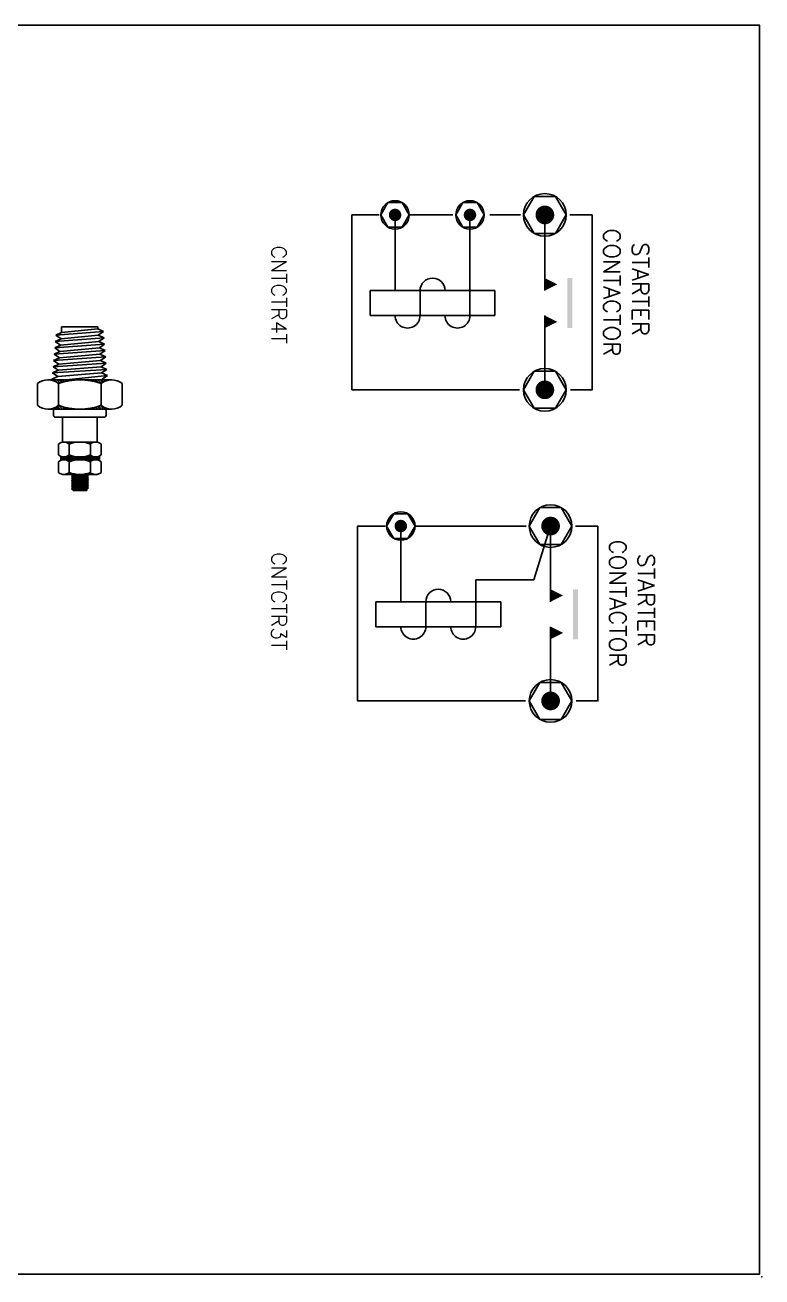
# Model space of a CAD drawing. Extents: x -55 to 73, y -33 to 52.
# Drawn here: x 24.23 to 28.66, y 19.82 to 27.34 of the extents above; entities that cross this region are included whole.
import ezdxf
from ezdxf.enums import TextEntityAlignment as Align

# ---------------------------------------------------------------- set-up
doc = ezdxf.new("R2010")
doc.units = 0
doc.linetypes.add('HIDDEN', pattern=[0])
doc.layers.get('0').update_dxf_attribs({"linetype": 'CONTINUOUS'})
doc.styles.get("Standard").update_dxf_attribs({"font": 'romans.shx'})

# ---------------------------------------------------------------- blocks, each defined once
blk = doc.blocks.new('BORDER')
at = {"color": 0}
blk.add_lwpolyline([(0.005, -8), (10.505, -8), (10.505, -0.5), (0.005, -0.5)], close=True, dxfattribs=at)
blk.add_circle((10.5197, -8.0158), 0.001, dxfattribs=at)
blk = doc.blocks.new('CNTCTR4T')
at = {"color": 0}
for p, q in [((0.0352, 0), (0.4543, 0)), ((0.6043, 0), (1.05, 0)), ((0.4543, -0.3), (0.4543, -1.05)), ((0.6043, -0.3), (0.4543, -0.3)), ((0.6043, -1.05), (0.6043, -0.3)), ((0.001, -0.45), (0.6043, -0.45)), ((0.4543, -0.75), (0.6043, -0.75)), ((0.4543, -0.9), (0, -0.9)), ((0.4543, -1.05), (0.6043, -1.05))]:
    blk.add_line(p, q, dxfattribs=at)
at = {"color": 0, "linetype": 'HIDDEN'}
for points in [[(0, 0.2846), (0, 0.1492)], [(1.05, 0.1546), (1.05, 0.2846), (0.0002, 0.2846)], [(0, -0.1462), (0, -0.3297)], [(0, -0.9946), (0, -1.1593), (1.05, -1.1593), (1.05, -0.1516)], [(0, -0.5538), (0, -0.8087)]]:
    blk.add_lwpolyline(points, dxfattribs=at)
at = {"color": 0}
for points in [[(0.1109, 0.0641), (0, 0.1281), (-0.1109, 0.0641), (-0.1109, -0.0641), (0, -0.1281), (0.1109, -0.0641)], [(1.1609, 0.0641), (1.05, 0.1281), (0.9391, 0.0641), (0.9391, -0.0641), (1.05, -0.1281), (1.1609, -0.0641)], [(0.074, -0.4073), (0, -0.3646), (-0.074, -0.4073), (-0.074, -0.4927), (0, -0.5354), (0.074, -0.4927)], [(0.074, -0.8573), (0, -0.8146), (-0.074, -0.8573), (-0.074, -0.9427), (0, -0.9854), (0.074, -0.9427)]]:
    blk.add_lwpolyline(points, close=True, dxfattribs=at)
for points, const_width in [([(-0.0281, 0, 1), (0.0281, 0, 1)], 0.0562), ([(1.0219, 0, 1), (1.0781, 0, 1)], 0.0562), ([(-0.0187, -0.45, 1), (0.0187, -0.45, 1)], 0.0375), ([(-0.0187, -0.9, 1), (0.0187, -0.9, 1)], 0.0375)]:
    blk.add_lwpolyline(points, format="xyb", close=True, dxfattribs=dict(at, const_width=const_width))
for centre, radius in [((0, 0), 0.1281), ((1.05, 0), 0.1281), ((0, -0.45), 0.0854), ((0, -0.9), 0.0854)]:
    blk.add_circle(centre, radius, dxfattribs=at)
for centre, start, end in [((0.6043, -0.525), 270, 90), ((0.4543, -0.675), 90, 270), ((0.6043, -0.825), 270, 90)]:
    blk.add_arc(centre, 0.075, start, end, dxfattribs=at)
for points in [[(0.4543, 0), (0.4168, 0.075), (0.3793, 0)], [(0.6043, 0), (0.6418, 0.075), (0.6793, 0)]]:
    blk.add_solid(points, dxfattribs=at)
blk.add_trace([(0.3793, 0.165), (0.3793, 0.135), (0.6793, 0.165), (0.6793, 0.135)], dxfattribs=at)
for s, p in [('STARTER', (0.1647, 0.5248)), ('CONTACTOR', (0.0812, 0.3533))]:
    blk.add_text(s, height=0.1, dxfattribs=at).set_placement(p)
blk = doc.blocks.new('CNTCTR3T')
at = {"color": 0}
for p, q in [((0.3228, -0.1012), (-0.0023, 0)), ((0.0352, 0), (0.4543, 0)), ((0.6043, 0), (1.05, 0)), ((0.3228, -0.45), (0.3228, -0.1012)), ((0.4543, -0.3), (0.4543, -1.05)), ((0.6043, -0.3), (0.4543, -0.3)), ((0.6043, -1.05), (0.6043, -0.3)), ((0.3228, -0.45), (0.6043, -0.45)), ((0.4543, -0.75), (0.6043, -0.75)), ((0.4543, -0.9), (0, -0.9)), ((0.4543, -1.05), (0.6043, -1.05))]:
    blk.add_line(p, q, dxfattribs=at)
at = {"color": 0, "linetype": 'HIDDEN'}
for points in [[(0, 0.2846), (0, 0.1492)], [(1.05, 0.1546), (1.05, 0.2846), (0.0002, 0.2846)], [(0, -0.1462), (0, -0.8087)], [(0, -0.9946), (0, -1.1593), (1.05, -1.1593), (1.05, -0.1516)]]:
    blk.add_lwpolyline(points, dxfattribs=at)
at = {"color": 0}
for points in [[(0.1109, 0.0641), (0, 0.1281), (-0.1109, 0.0641), (-0.1109, -0.0641), (0, -0.1281), (0.1109, -0.0641)], [(1.1609, 0.0641), (1.05, 0.1281), (0.9391, 0.0641), (0.9391, -0.0641), (1.05, -0.1281), (1.1609, -0.0641)], [(0.074, -0.8573), (0, -0.8146), (-0.074, -0.8573), (-0.074, -0.9427), (0, -0.9854), (0.074, -0.9427)]]:
    blk.add_lwpolyline(points, close=True, dxfattribs=at)
for points, const_width in [([(-0.0281, 0, 1), (0.0281, 0, 1)], 0.0562), ([(1.0219, 0, 1), (1.0781, 0, 1)], 0.0562), ([(-0.0187, -0.9, 1), (0.0187, -0.9, 1)], 0.0375)]:
    blk.add_lwpolyline(points, format="xyb", close=True, dxfattribs=dict(at, const_width=const_width))
for centre, radius in [((0, 0), 0.1281), ((1.05, 0), 0.1281), ((0, -0.9), 0.0854)]:
    blk.add_circle(centre, radius, dxfattribs=at)
for centre, start, end in [((0.6043, -0.525), 270, 90), ((0.4543, -0.675), 90, 270), ((0.6043, -0.825), 270, 90)]:
    blk.add_arc(centre, 0.075, start, end, dxfattribs=at)
for points in [[(0.4543, 0), (0.4168, 0.075), (0.3793, 0)], [(0.6043, 0), (0.6418, 0.075), (0.6793, 0)]]:
    blk.add_solid(points, dxfattribs=at)
blk.add_trace([(0.3793, 0.165), (0.3793, 0.135), (0.6793, 0.165), (0.6793, 0.135)], dxfattribs=at)
for s, p in [('STARTER', (0.1647, 0.5248)), ('CONTACTOR', (0.0812, 0.3533))]:
    blk.add_text(s, height=0.1, dxfattribs=at).set_placement(p)
blk = doc.blocks.new('*X')
at = {"color": 0}
for p, q in [((27.1278, -42.2526), (27.1285, -42.252)), ((27.1278, -42.2659), (27.1304, -42.2633)), ((27.1278, -42.2703), (27.1313, -42.2668)), ((27.1278, -42.2747), (27.1323, -42.2702)), ((27.1278, -42.288), (27.1359, -42.2799)), ((27.1278, -42.3012), (27.1403, -42.2888)), ((27.1278, -42.3056), (27.1419, -42.2916)), ((27.1278, -42.3101), (27.1436, -42.2943)), ((27.1278, -42.3233), (27.1491, -42.3021)), ((27.1278, -42.3366), (27.1461, -42.3183)), ((27.2831, -42.3095), (27.3044, -42.2882)), ((27.2865, -42.3194), (27.3044, -42.3014)), ((27.2875, -42.3227), (27.3044, -42.3059)), ((27.2886, -42.3261), (27.3044, -42.3103)), ((27.2935, -42.2858), (27.3044, -42.2749)), ((27.2972, -42.2777), (27.3044, -42.2705)), ((27.2997, -42.2708), (27.3044, -42.2661)), ((27.3035, -42.2537), (27.3044, -42.2528)), ((27.1278, -42.341), (27.144, -42.3248)), ((27.1278, -42.3454), (27.1421, -42.3311)), ((27.1278, -42.3587), (27.1374, -42.3491)), ((27.1278, -42.3719), (27.1339, -42.3659)), ((27.1278, -42.3763), (27.1329, -42.3712)), ((27.1278, -42.3808), (27.1321, -42.3765)), ((27.1278, -42.394), (27.1301, -42.3918)), ((27.2916, -42.3364), (27.3044, -42.3235)), ((27.2943, -42.3469), (27.3044, -42.3368)), ((27.2951, -42.3505), (27.3044, -42.3412)), ((27.2959, -42.3541), (27.3044, -42.3456)), ((27.2982, -42.3651), (27.3044, -42.3589)), ((27.3001, -42.3764), (27.3044, -42.3722)), ((27.3007, -42.3803), (27.3044, -42.3766)), ((27.3012, -42.3842), (27.3044, -42.381)), ((27.3026, -42.396), (27.3044, -42.3943)), ((27.1278, -42.4073), (27.1287, -42.4064)), ((27.1278, -42.4117), (27.1284, -42.4111)), ((27.1278, -42.4161), (27.1282, -42.4158)), ((27.1278, -42.4294), (27.1278, -42.4294)), ((27.1278, -42.4426), (27.128, -42.4425)), ((27.1278, -42.4471), (27.1281, -42.4468)), ((27.1278, -42.4515), (27.1283, -42.451)), ((27.1278, -42.4647), (27.1292, -42.4634)), ((27.3027, -42.4666), (27.3044, -42.465)), ((27.3036, -42.4083), (27.3044, -42.4075)), ((27.3038, -42.4523), (27.3044, -42.4517)), ((27.3039, -42.4125), (27.3044, -42.4119)), ((27.304, -42.4476), (27.3044, -42.4473)), ((27.3041, -42.4167), (27.3044, -42.4164)), ((27.3042, -42.443), (27.3044, -42.4429)), ((27.3044, -42.4296), (27.3044, -42.4296)), ((27.1278, -42.478), (27.1304, -42.4754)), ((27.1278, -42.4824), (27.1309, -42.4793)), ((27.1278, -42.4868), (27.1315, -42.4832)), ((27.1278, -42.5001), (27.1333, -42.4946)), ((27.1278, -42.5134), (27.1354, -42.5058)), ((27.1278, -42.5178), (27.1362, -42.5094)), ((27.1278, -42.5222), (27.137, -42.513)), ((27.1278, -42.5354), (27.1396, -42.5237)), ((27.1278, -42.5487), (27.1425, -42.534)), ((27.1278, -42.5531), (27.1435, -42.5374)), ((27.1278, -42.5575), (27.1446, -42.5408)), ((27.2816, -42.5585), (27.3044, -42.5357)), ((27.2884, -42.5384), (27.3044, -42.5224)), ((27.2903, -42.5321), (27.3044, -42.518)), ((27.292, -42.526), (27.3044, -42.5136)), ((27.2962, -42.5085), (27.3044, -42.5003)), ((27.2994, -42.4921), (27.3044, -42.4871)), ((27.3002, -42.4868), (27.3044, -42.4826)), ((27.301, -42.4816), (27.3044, -42.4782)), ((27.1278, -42.5708), (27.1479, -42.5508)), ((27.1278, -42.5841), (27.1461, -42.5658)), ((27.1278, -42.5885), (27.1391, -42.5772)), ((27.1278, -42.5929), (27.1353, -42.5855)), ((27.1278, -42.6062), (27.1296, -42.6044)), ((27.1278, -42.6194), (27.1279, -42.6193)), ((27.2867, -42.5666), (27.3044, -42.5489)), ((27.2885, -42.5693), (27.3044, -42.5534)), ((27.2902, -42.572), (27.3044, -42.5578)), ((27.2948, -42.5806), (27.3044, -42.571)), ((27.2987, -42.59), (27.3044, -42.5843)), ((27.2998, -42.5933), (27.3044, -42.5887)), ((27.3008, -42.5967), (27.3044, -42.5931)), ((27.3031, -42.6076), (27.3044, -42.6064)), ((27.3043, -42.6197), (27.3044, -42.6196))]:
    blk.add_line(p, q, dxfattribs=at)
blk = doc.blocks.new('PSENSE')
at = {"color": 0}
for p, q in [((0.3414, 0.2558), (0.4716, 0.2558)), ((0.1265, 0.1187), (0.1425, 0.1531)), ((0.1642, -0.1531), (0.1425, 0.1531)), ((0.1425, 0.1531), (0.1642, 0.122)), ((0.1642, 0.122), (0.1802, 0.1564)), ((0.202, -0.1564), (0.1802, 0.1564)), ((0.1802, 0.1564), (0.202, 0.1253)), ((0.202, 0.1253), (0.218, 0.1597)), ((0.2397, -0.1597), (0.218, 0.1597)), ((0.218, 0.1597), (0.2397, 0.1286)), ((0.2397, 0.1286), (0.2557, 0.163)), ((0.2775, -0.163), (0.2557, 0.163)), ((0.2557, 0.163), (0.2775, 0.1319)), ((0.2775, 0.1319), (0.2935, 0.1663)), ((0.2935, 0.1663), (0.3183, -0.0806)), ((0.2935, 0.1663), (0.3152, 0.1353)), ((0.3183, 0.1921), (0.3183, -0.1905)), ((0.4948, 0.1921), (0.4948, -0.1905)), ((0.4948, 0.1583), (0.5324, 0.1583)), ((0, 0.1088), (0, -0.1088)), ((0.0132, 0.1088), (0, 0.1088)), ((0.0132, 0.1088), (0.0292, 0.1432)), ((0.0132, 0.1088), (0.035, -0.1088)), ((0.0292, 0.1432), (0.051, -0.1432)), ((0.0292, 0.1432), (0.051, 0.1121)), ((0.051, 0.1121), (0.067, 0.1465)), ((0.0727, -0.1121), (0.051, 0.1121)), ((0.0887, -0.1465), (0.067, 0.1465)), ((0.067, 0.1465), (0.0887, 0.1154)), ((0.0887, 0.1154), (0.1047, 0.1498)), ((0.0887, 0.1154), (0.1105, -0.1154)), ((0.1265, -0.1498), (0.1047, 0.1498)), ((0.1047, 0.1498), (0.1265, 0.1187)), ((0.1265, 0.1187), (0.1482, -0.1187)), ((0.1642, 0.122), (0.1859, -0.122)), ((0.202, 0.1253), (0.2237, -0.1253)), ((0.2397, 0.1286), (0.2614, -0.1286)), ((0.2775, 0.1319), (0.2992, -0.1319)), ((0.3152, 0.1353), (0.3178, 0.1408)), ((0.3414, 0.1283), (0.4716, 0.1283)), ((0.5424, 0.1483), (0.5424, -0.1467)), ((0.6926, 0.0964), (0.6926, -0.0949)), ((0.7042, 0.1283), (0.7693, 0.1283)), ((0.7809, 0.1192), (0.7976, 0.1192)), ((0.7809, 0.1192), (0.7809, -0.1123)), ((0.7893, 0.1192), (0.7893, -0.1123)), ((0.7976, 0.1192), (0.7976, -0.1123)), ((0.7984, 0.0964), (0.7984, -0.0949)), ((0.81, 0.1283), (0.8751, 0.1283)), ((0.8867, 0.0964), (0.8867, -0.0949)), ((0.6911, 0.068), (0.6926, 0.0707)), ((0.7042, 0.0645), (0.7693, 0.0645)), ((0.7969, 0.068), (0.7984, 0.0707)), ((0.81, 0.0645), (0.8751, 0.0645)), ((0.8867, -0.0554), (0.8867, 0.0593)), ((0.8876, 0.0521), (0.8867, 0.0505)), ((0.8933, 0.0423), (0.8876, 0.0521)), ((0.8933, -0.0483), (0.8876, 0.0521)), ((0.899, 0.0521), (0.8933, 0.0423)), ((0.899, -0.0384), (0.8933, 0.0423)), ((0.9046, 0.0423), (0.899, 0.0521)), ((0.9046, -0.0483), (0.899, 0.0521)), ((0.9103, 0.0521), (0.9046, 0.0423)), ((0.9103, -0.0384), (0.9046, 0.0423)), ((0.916, 0.0423), (0.9103, 0.0521)), ((0.916, -0.0483), (0.9103, 0.0521)), ((0.9217, 0.0521), (0.916, 0.0423)), ((0.9217, -0.0384), (0.916, 0.0423)), ((0.9274, 0.0423), (0.9217, 0.0521)), ((0.9274, -0.0483), (0.9217, 0.0521)), ((0.9331, 0.0521), (0.9274, 0.0423)), ((0.9331, -0.0384), (0.9274, 0.0423)), ((0.9387, 0.0423), (0.9331, 0.0521)), ((0.9387, -0.0483), (0.9331, 0.0521)), ((0.9444, 0.0521), (0.9387, 0.0423)), ((0.9444, -0.0384), (0.9387, 0.0423)), ((0.9501, 0.0423), (0.9444, 0.0521)), ((0.9501, -0.0483), (0.9444, 0.0521)), ((0.9558, 0.0521), (0.9501, 0.0423)), ((0.9558, -0.0384), (0.9501, 0.0423)), ((0.9615, 0.0423), (0.9558, 0.0521)), ((0.9615, -0.0483), (0.9558, 0.0521)), ((0.9672, 0.0521), (0.9615, 0.0423)), ((0.9672, -0.0384), (0.9615, 0.0423)), ((0.9729, 0.0423), (0.9672, 0.0521)), ((0.9729, -0.0483), (0.9672, 0.0521)), ((0.9785, -0.0384), (0.9729, 0.0423)), ((0.9729, 0.0423), (0.9822, 0.0423)), ((0.9822, -0.0384), (0.9822, 0.0423)), ((0.7042, -0.063), (0.7693, -0.063)), ((0.81, -0.063), (0.8751, -0.063)), ((0.8876, -0.0384), (0.8867, -0.04)), ((0.8933, -0.0483), (0.8876, -0.0384)), ((0.899, -0.0384), (0.8933, -0.0483)), ((0.9046, -0.0483), (0.899, -0.0384)), ((0.9103, -0.0384), (0.9046, -0.0483)), ((0.916, -0.0483), (0.9103, -0.0384)), ((0.9217, -0.0384), (0.916, -0.0483)), ((0.9274, -0.0483), (0.9217, -0.0384)), ((0.9331, -0.0384), (0.9274, -0.0483)), ((0.9387, -0.0483), (0.9331, -0.0384)), ((0.9444, -0.0384), (0.9387, -0.0483)), ((0.9501, -0.0483), (0.9444, -0.0384)), ((0.9558, -0.0384), (0.9501, -0.0483)), ((0.9615, -0.0483), (0.9558, -0.0384)), ((0.9672, -0.0384), (0.9615, -0.0483)), ((0.9729, -0.0483), (0.9672, -0.0384)), ((0.9785, -0.0384), (0.9729, -0.0483)), ((0.9785, -0.0384), (0.9822, -0.0384)), ((0.035, -0.1088), (0, -0.1088)), ((0.035, -0.1088), (0.051, -0.1432)), ((0.051, -0.1432), (0.0727, -0.1121)), ((0.0727, -0.1121), (0.0887, -0.1465)), ((0.0887, -0.1465), (0.1105, -0.1154)), ((0.1105, -0.1154), (0.1265, -0.1498)), ((0.1265, -0.1498), (0.1482, -0.1187)), ((0.1482, -0.1187), (0.1642, -0.1531)), ((0.1642, -0.1531), (0.1859, -0.122)), ((0.1859, -0.122), (0.202, -0.1564)), ((0.202, -0.1564), (0.2237, -0.1253)), ((0.2237, -0.1253), (0.2397, -0.1597)), ((0.2397, -0.1597), (0.2614, -0.1286)), ((0.2614, -0.1286), (0.2775, -0.163)), ((0.2775, -0.163), (0.2992, -0.1319)), ((0.2992, -0.1319), (0.3152, -0.1663)), ((0.3414, -0.1267), (0.4716, -0.1267)), ((0.6911, -0.0829), (0.6926, -0.0802)), ((0.7042, -0.1267), (0.7693, -0.1267)), ((0.7809, -0.1123), (0.7976, -0.1123)), ((0.7969, -0.0829), (0.7984, -0.0802)), ((0.81, -0.1267), (0.8751, -0.1267)), ((0.3152, -0.1663), (0.3187, -0.1613)), ((0.4948, -0.1567), (0.5324, -0.1567)), ((0.3414, -0.2543), (0.4716, -0.2543))]:
    blk.add_line(p, q, dxfattribs=at)
blk.add_lwpolyline([(0.692, 0.1048), (0.5424, 0.1048), (0.5424, -0.1032), (0.692, -0.1032)], close=True, dxfattribs=at)
for centre, radius, start, end in [((0.4176, 0.1921), 0.0993, 140.07105, 219.92895), ((0.3955, 0.1921), 0.0993, 320.07105, 39.92895), ((0.5324, 0.1483), 0.01, 0, 90), ((0.6809, 0.0008), 0.3626, 159.41073, 200.58927), ((0.1322, 0.0008), 0.3626, 339.41073, 20.58927), ((0.7423, 0.0964), 0.0497, 140.07105, 219.92895), ((0.7312, 0.0964), 0.0497, 320.07105, 39.92895), ((0.8481, 0.0964), 0.0497, 140.07105, 219.92895), ((0.837, 0.0964), 0.0497, 320.07105, 39.92895), ((0.8739, 0.0008), 0.1813, 159.41073, 200.58927), ((0.5996, 0.0008), 0.1813, 339.41073, 20.58927), ((0.9797, 0.0008), 0.1813, 159.41073, 200.58927), ((0.7054, 0.0008), 0.1813, 339.41073, 20.58927), ((0.7423, -0.0949), 0.0497, 140.07105, 219.92895), ((0.7312, -0.0949), 0.0497, 320.07105, 39.92895), ((0.8481, -0.0949), 0.0497, 140.07105, 219.92895), ((0.837, -0.0949), 0.0497, 320.07105, 39.92895), ((0.4176, -0.1905), 0.0993, 140.07105, 219.92895), ((0.3955, -0.1905), 0.0993, 320.07105, 39.92895), ((0.5324, -0.1467), 0.01, 270, 0)]:
    blk.add_arc(centre, radius, start, end, dxfattribs=at)
blk.add_blockref('*X', (-26.8096, 42.4327), dxfattribs=at)
blk.add_blockref('*X', (-26.8096, 42.4327), dxfattribs=at)
at = {"color": 0, "xscale": 0.5, "yscale": 0.5, "zscale": 0.5}
for p in [(-12.8713, 21.2167), (-12.8713, 21.2167), (-12.7655, 21.2167), (-12.7655, 21.2167)]:
    blk.add_blockref('*X', p, dxfattribs=at)

msp = doc.modelspace()

# ---------------------------------------------------------------- block references
at = {"color": 0, "rotation": 270}
for name, p in [('PSENSE', (24.5581, 25.5237)), ('CNTCTR4T', (27.3532, 26.1953)), ('CNTCTR3T', (27.3877, 24.3272))]:
    msp.add_blockref(name, p, dxfattribs=at)
at = {"color": 0}
msp.add_blockref('BORDER', (18.1371, 27.8354), dxfattribs=at)

# ---------------------------------------------------------------- texts
for s, p in [('CNTCTR4T', (25.7099, 25.7157)), ('CNTCTR3T', (25.7099, 23.8751))]:
    msp.add_text(s, height=0.09, rotation=270, dxfattribs=at).set_placement(p, align=Align.CENTER)

doc.saveas('drawing.dxf')
